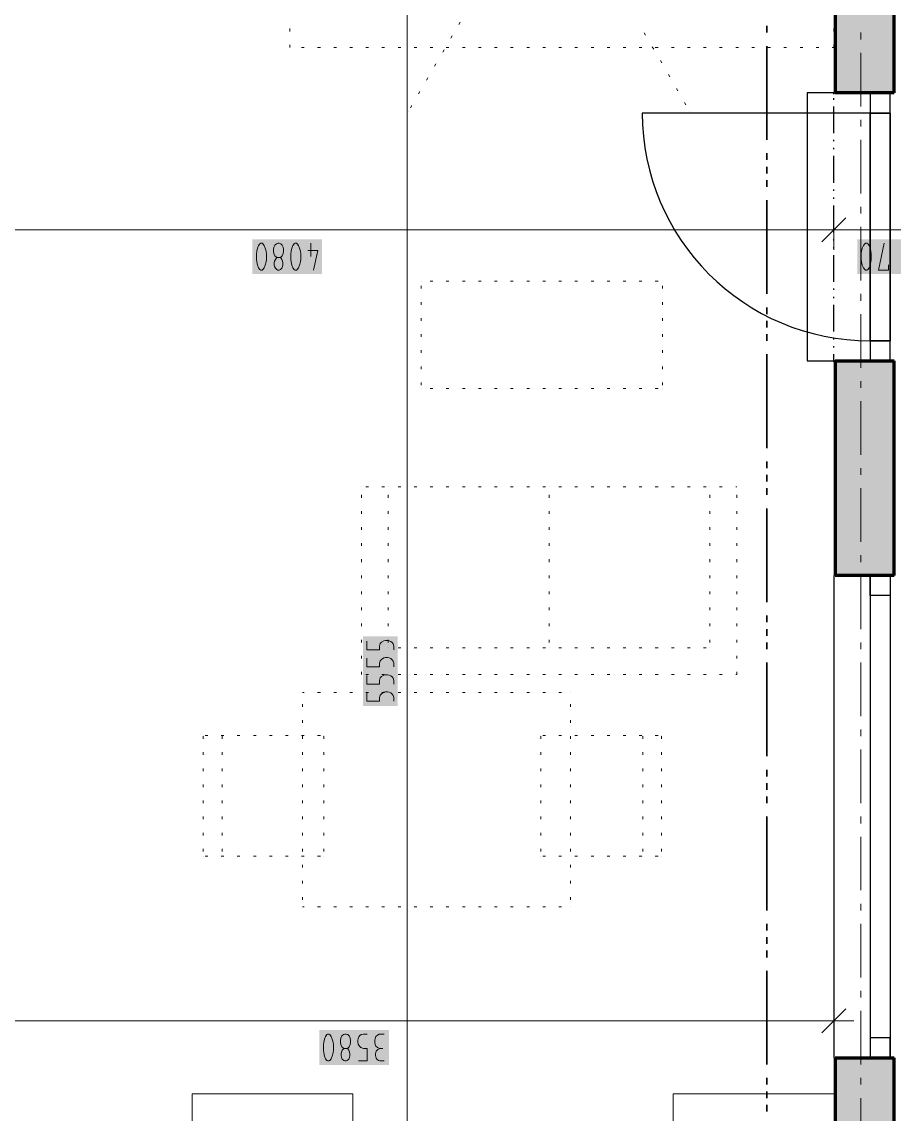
# Model space of a CAD drawing. Header units: millimetres. Extents: x 0 to 594, y 0 to 420.
# Drawn here: x 496.83 to 526.65, y 272.9 to 310.23 of the extents above; entities that cross this region are included whole.
import ezdxf

# ---------------------------------------------------------------- set-up
doc = ezdxf.new("R2010")
doc.units = ezdxf.units.MM
doc.header["$LTSCALE"] = 8
for name, color, linetype in [('PDF_Dvere', 7, 'Continuous'), ('PDF_Koty delkove', 7, 'Continuous'), ('PDF_Kuchyne', 7, 'Continuous'), ('PDF_Nabytek', 7, 'Continuous'), ('PDF_Obecne 0.25', 7, 'Continuous'), ('PDF_Okna', 7, 'Continuous'), ('PDF_Osy hlavni', 7, 'Continuous'), ('PDF_Pozarni useky', 7, 'Continuous'), ('PDF_Steny obvodove nosne', 7, 'Continuous'), ('PDF_Steny sendvic', 7, 'Continuous'), ('PDF_Zatepleni', 7, 'Continuous')]:
    doc.layers.add(name, color=color, linetype=linetype)

msp = doc.modelspace()

# ---------------------------------------------------------------- linework, layer by layer
at = {"layer": 'PDF_Dvere', "lineweight": 25}
for points in [[(526.508, 307.11), (526.508, 307.797), (525.821, 307.797), (525.821, 307.11)], [(526.508, 307.11), (525.821, 307.11)], [(526.508, 298.638), (526.508, 299.325), (525.821, 299.325), (525.821, 298.638)], [(526.508, 299.325), (525.821, 299.325)]]:
    msp.add_lwpolyline(points, close=True, dxfattribs=at)
msp.add_lwpolyline([(525.821, 307.11), (518.036, 307.11, 0.414213), (525.821, 299.325)], format="xyb", dxfattribs=at)
for points in [[(525.821, 299.325), (525.821, 307.11), (525.821, 299.325)], [(526.508, 299.325), (526.508, 307.11), (526.508, 299.325)]]:
    msp.add_lwpolyline(points, dxfattribs=at)
at = {"layer": 'PDF_Koty delkove', "lineweight": 18}
for points in [[(509.999, 261.27), (509.999, 262.599), (509.999, 262.63), (509.999, 280.356), (509.999, 313.476)], [(524.997, 303.531), (524.173, 302.706)], [(524.585, 303.805), (524.585, 303.118), (524.585, 302.432)], [(527.974, 303.118), (524.585, 303.118), (523.377, 303.118), (487.217, 303.118), (484.744, 303.118), (466.949, 303.118), (447.738, 303.118), (447.651, 303.118), (445.178, 303.118), (439.694, 303.118), (409.093, 303.118), (407.169, 303.118), (383.677, 303.118), (382.349, 303.118), (351.392, 303.118), (349.469, 303.118), (318.512, 303.118), (317.184, 303.118), (293.692, 303.118), (291.769, 303.118), (268.276, 303.118), (266.948, 303.118), (235.992, 303.118), (234.068, 303.118)], [(506.353, 302.019), (506.366, 302.11), (506.366, 302.293), (506.353, 302.385), (506.328, 302.492), (506.292, 302.584), (506.243, 302.645), (506.218, 302.661), (506.17, 302.661), (506.145, 302.645), (506.096, 302.584), (506.06, 302.492), (506.035, 302.385), (506.023, 302.293)], [(506.61, 302.416), (506.953, 302.416), (506.805, 301.745)], [(506.708, 302.661), (506.708, 302.203)], [(526.45, 301.927), (526.45, 301.745), (526.108, 301.745), (526.303, 302.661)], [(505.656, 302.171), (505.68, 302.156), (505.717, 302.11), (505.741, 302.05), (505.754, 301.988), (505.754, 301.927), (505.741, 301.866), (505.717, 301.805), (505.668, 301.759), (505.631, 301.745), (505.583, 301.745), (505.546, 301.759), (505.497, 301.805), (505.473, 301.866), (505.46, 301.927), (505.46, 301.988), (505.473, 302.05), (505.497, 302.11), (505.533, 302.156), (505.558, 302.171)], [(506.023, 302.293), (506.023, 302.11), (506.035, 302.019), (506.06, 301.912), (506.096, 301.821), (506.145, 301.759), (506.17, 301.745), (506.218, 301.745), (506.243, 301.759), (506.292, 301.821), (506.328, 301.912), (506.353, 302.019)], [(508.625, 289.065), (508.625, 288.771), (509.052, 288.771), (509.052, 288.894), (509.083, 288.979), (509.129, 289.028), (509.205, 289.077), (509.265, 289.089), (509.326, 289.089), (509.388, 289.077), (509.448, 289.052), (509.494, 289.016), (509.525, 288.967), (509.541, 288.894), (509.541, 288.771)], [(508.625, 288.478), (508.625, 288.184), (509.052, 288.184), (509.052, 288.307), (509.083, 288.392), (509.129, 288.441), (509.205, 288.49), (509.265, 288.502), (509.326, 288.502), (509.388, 288.49), (509.448, 288.465), (509.494, 288.429), (509.525, 288.38), (509.541, 288.307), (509.541, 288.184)], [(508.625, 287.891), (508.625, 287.597), (509.052, 287.597), (509.052, 287.72), (509.083, 287.805), (509.129, 287.854), (509.205, 287.902)], [(509.205, 287.902), (509.265, 287.915), (509.326, 287.915), (509.388, 287.902), (509.448, 287.878), (509.494, 287.842), (509.525, 287.793), (509.541, 287.72), (509.541, 287.597)], [(508.625, 287.304), (508.625, 287.01), (509.052, 287.01), (509.052, 287.133), (509.083, 287.218), (509.129, 287.267), (509.205, 287.315), (509.265, 287.328), (509.326, 287.328), (509.388, 287.315), (509.448, 287.291), (509.494, 287.254), (509.525, 287.206), (509.541, 287.133), (509.541, 287.01)], [(524.585, 276.777), (524.585, 276.09), (524.585, 275.403)], [(524.997, 276.502), (524.173, 275.678)], [(524.585, 276.09), (507.16, 276.09), (491.796, 276.09), (487.217, 276.09)], [(524.585, 276.09), (525.272, 276.09)], [(507.407, 275.555), (507.359, 275.617), (507.334, 275.632), (507.285, 275.632), (507.26, 275.617), (507.212, 275.555), (507.175, 275.464), (507.151, 275.357), (507.138, 275.265)], [(507.138, 275.265), (507.138, 275.082), (507.151, 274.991), (507.175, 274.884), (507.212, 274.792), (507.26, 274.731), (507.285, 274.716), (507.334, 274.716), (507.359, 274.731), (507.407, 274.792), (507.444, 274.884), (507.469, 274.991), (507.481, 275.082), (507.481, 275.265), (507.469, 275.357), (507.444, 275.464), (507.407, 275.555)], [(507.946, 275.143), (507.97, 275.128), (508.007, 275.082), (508.031, 275.021), (508.043, 274.96), (508.043, 274.899), (508.031, 274.838), (508.007, 274.777), (507.957, 274.731), (507.921, 274.716), (507.872, 274.716), (507.836, 274.731), (507.786, 274.777), (507.762, 274.838), (507.75, 274.899), (507.75, 274.96), (507.762, 275.021), (507.786, 275.082), (507.823, 275.128), (507.847, 275.143), (507.946, 275.143), (507.97, 275.159), (508.019, 275.205), (508.056, 275.281), (508.068, 275.357), (508.068, 275.418), (508.056, 275.494), (508.019, 275.571), (507.97, 275.617), (507.921, 275.632), (507.872, 275.632), (507.823, 275.617), (507.774, 275.571), (507.738, 275.494), (507.726, 275.418)], [(508.337, 274.716), (508.63, 274.716), (508.63, 275.143), (508.508, 275.143), (508.423, 275.174), (508.374, 275.22), (508.325, 275.296), (508.313, 275.357), (508.313, 275.418), (508.325, 275.479), (508.349, 275.54), (508.386, 275.586), (508.434, 275.617), (508.508, 275.632), (508.63, 275.632)], [(509.217, 275.632), (509.047, 275.632), (508.986, 275.601), (508.936, 275.555), (508.912, 275.479), (508.9, 275.418), (508.9, 275.357), (508.912, 275.281), (508.936, 275.22), (508.986, 275.174), (509.071, 275.143)], [(507.726, 275.418), (507.726, 275.357), (507.738, 275.281), (507.774, 275.205), (507.823, 275.159), (507.847, 275.143)], [(509.217, 274.716), (509.071, 274.716), (509.022, 274.731), (508.973, 274.762), (508.948, 274.808), (508.924, 274.899), (508.924, 274.96), (508.948, 275.052), (508.997, 275.113), (509.071, 275.143), (509.168, 275.143)]]:
    msp.add_lwpolyline(points, dxfattribs=at)
for points in [[(504.849, 302.293), (504.849, 302.11), (504.861, 302.019), (504.885, 301.912), (504.922, 301.821), (504.971, 301.759), (504.996, 301.745), (505.044, 301.745), (505.069, 301.759), (505.117, 301.821), (505.154, 301.912), (505.179, 302.019), (505.191, 302.11), (505.191, 302.293), (505.179, 302.385), (505.154, 302.492), (505.117, 302.584), (505.069, 302.645), (505.044, 302.661), (504.996, 302.661), (504.971, 302.645), (504.922, 302.584), (504.885, 302.492), (504.861, 302.385)], [(505.436, 302.446), (505.436, 302.385), (505.448, 302.309), (505.484, 302.233), (505.533, 302.187), (505.558, 302.171), (505.656, 302.171), (505.68, 302.187), (505.729, 302.233), (505.766, 302.309), (505.779, 302.385), (505.779, 302.446), (505.766, 302.522), (505.729, 302.599), (505.68, 302.645), (505.631, 302.661), (505.583, 302.661), (505.533, 302.645), (505.484, 302.599), (505.448, 302.522)], [(525.521, 302.293), (525.521, 302.11), (525.533, 302.019), (525.557, 301.912), (525.594, 301.821), (525.642, 301.759), (525.667, 301.745), (525.716, 301.745), (525.741, 301.759), (525.789, 301.821), (525.826, 301.912), (525.851, 302.019), (525.863, 302.11), (525.863, 302.293), (525.851, 302.385), (525.826, 302.492), (525.789, 302.584), (525.741, 302.645), (525.716, 302.661), (525.667, 302.661), (525.642, 302.645), (525.594, 302.584), (525.557, 302.492), (525.533, 302.385)]]:
    msp.add_lwpolyline(points, close=True, dxfattribs=at)
at = {"layer": 'PDF_Koty delkove', "color": 7, "lineweight": 18, "true_color": 0xffffff, "transparency": 33554559}
for points in [[(507.09, 302.798), (504.712, 302.798), (507.09, 301.607), (504.712, 301.607)], [(527.175, 302.798), (525.383, 302.798), (527.175, 301.607), (525.383, 301.607)], [(509.678, 286.848), (509.678, 289.226), (508.488, 286.848), (508.488, 289.226)], [(509.38, 275.77), (507.001, 275.77), (509.38, 274.579), (507.001, 274.579)]]:
    msp.add_solid(points, dxfattribs=at)
at = {"layer": 'PDF_Kuchyne', "lineweight": 13}
for points in [[(508.145, 262.599), (502.649, 262.599), (502.649, 273.589), (508.145, 273.589), (508.145, 268.094)], [(508.145, 268.094), (519.09, 268.094), (519.09, 273.589), (524.585, 273.589)]]:
    msp.add_lwpolyline(points, dxfattribs=at)
at = {"layer": 'PDF_Nabytek', "lineweight": 13}
for points in [[(511.766, 310.14), (511.812, 310.22)], [(505.992, 309.901), (505.992, 309.993)], [(518.152, 309.772), (518.107, 309.852)], [(524.585, 309.901), (524.585, 309.993)], [(505.992, 309.354), (505.992, 309.444)], [(511.491, 309.664), (511.537, 309.744)], [(524.585, 309.354), (524.585, 309.444)], [(505.992, 309.354), (505.992, 309.354)], [(505.992, 309.354), (505.992, 309.354)], [(506.485, 309.354), (506.394, 309.354)], [(507.035, 309.354), (506.943, 309.354)], [(507.584, 309.354), (507.493, 309.354)], [(508.134, 309.354), (508.042, 309.354)], [(508.683, 309.354), (508.592, 309.354)], [(509.233, 309.354), (509.141, 309.354)], [(509.782, 309.354), (509.691, 309.354)], [(510.332, 309.354), (510.24, 309.354)], [(510.881, 309.354), (510.79, 309.354)], [(511.216, 309.188), (511.262, 309.268)], [(511.431, 309.354), (511.339, 309.354)], [(511.98, 309.354), (511.889, 309.354)], [(512.53, 309.354), (512.438, 309.354)], [(513.08, 309.354), (512.988, 309.354)], [(513.629, 309.354), (513.537, 309.354)], [(514.179, 309.354), (514.087, 309.354)], [(514.728, 309.354), (514.637, 309.354)], [(515.278, 309.354), (515.186, 309.354)], [(515.827, 309.354), (515.736, 309.354)], [(516.377, 309.354), (516.285, 309.354)], [(516.926, 309.354), (516.835, 309.354)], [(517.476, 309.354), (517.384, 309.354)], [(518.025, 309.354), (517.934, 309.354)], [(518.427, 309.296), (518.381, 309.376)], [(518.575, 309.354), (518.483, 309.354)], [(519.124, 309.354), (519.033, 309.354)], [(519.674, 309.354), (519.582, 309.354)], [(520.223, 309.354), (520.132, 309.354)], [(520.773, 309.354), (520.681, 309.354)], [(521.322, 309.354), (521.231, 309.354)], [(521.872, 309.354), (521.78, 309.354)], [(522.421, 309.354), (522.33, 309.354)], [(522.971, 309.354), (522.879, 309.354)], [(523.521, 309.354), (523.429, 309.354)], [(524.07, 309.354), (523.978, 309.354)], [(524.585, 309.354), (524.528, 309.354)], [(524.585, 309.354), (524.585, 309.354)], [(524.585, 309.354), (524.585, 309.354)], [(510.941, 308.713), (510.987, 308.792)], [(518.702, 308.821), (518.656, 308.9)], [(510.667, 308.237), (510.713, 308.316)], [(518.977, 308.345), (518.931, 308.424)], [(519.251, 307.869), (519.206, 307.948)], [(510.392, 307.761), (510.438, 307.84)], [(510.117, 307.285), (510.163, 307.364)], [(519.526, 307.393), (519.48, 307.472)], [(510.048, 307.165), (510.048, 307.165)], [(519.657, 307.165), (519.657, 307.165)], [(510.485, 301.36), (510.485, 301.36)], [(510.485, 301.36), (510.485, 301.36)], [(510.881, 301.36), (510.79, 301.36)], [(511.431, 301.36), (511.339, 301.36)], [(511.98, 301.36), (511.889, 301.36)], [(512.53, 301.36), (512.438, 301.36)], [(513.08, 301.36), (512.988, 301.36)], [(513.629, 301.36), (513.537, 301.36)], [(514.179, 301.36), (514.087, 301.36)], [(514.728, 301.36), (514.637, 301.36)], [(515.278, 301.36), (515.186, 301.36)], [(515.827, 301.36), (515.736, 301.36)], [(516.377, 301.36), (516.285, 301.36)], [(516.926, 301.36), (516.835, 301.36)], [(517.476, 301.36), (517.384, 301.36)], [(518.025, 301.36), (517.934, 301.36)], [(518.575, 301.36), (518.483, 301.36)], [(518.727, 301.36), (518.727, 301.36)], [(518.727, 301.36), (518.727, 301.36)], [(510.485, 301.109), (510.485, 301.201)], [(518.727, 301.109), (518.727, 301.201)], [(510.485, 300.56), (510.485, 300.651)], [(518.727, 300.56), (518.727, 300.651)], [(510.485, 300.01), (510.485, 300.102)], [(518.727, 300.01), (518.727, 300.102)], [(510.485, 299.46), (510.485, 299.552)], [(518.727, 299.46), (518.727, 299.552)], [(510.485, 298.911), (510.485, 299.003)], [(518.727, 298.911), (518.727, 299.003)], [(510.485, 298.361), (510.485, 298.453)], [(518.727, 298.361), (518.727, 298.453)], [(510.485, 297.812), (510.485, 297.903)], [(518.727, 297.812), (518.727, 297.903)], [(510.485, 297.697), (510.485, 297.697)], [(510.485, 297.697), (510.485, 297.697)], [(510.881, 297.697), (510.79, 297.697)], [(511.431, 297.697), (511.339, 297.697)], [(511.98, 297.697), (511.889, 297.697)], [(512.53, 297.697), (512.438, 297.697)], [(513.08, 297.697), (512.988, 297.697)], [(513.629, 297.697), (513.537, 297.697)], [(514.179, 297.697), (514.087, 297.697)], [(514.728, 297.697), (514.637, 297.697)], [(515.278, 297.697), (515.186, 297.697)], [(515.827, 297.697), (515.736, 297.697)], [(516.377, 297.697), (516.285, 297.697)], [(516.926, 297.697), (516.835, 297.697)], [(517.476, 297.697), (517.384, 297.697)], [(518.025, 297.697), (517.934, 297.697)], [(518.575, 297.697), (518.483, 297.697)], [(518.727, 297.697), (518.727, 297.697)], [(518.727, 297.697), (518.727, 297.697)], [(508.442, 294.334), (508.442, 294.334)], [(508.442, 294.334), (508.442, 294.334)], [(508.683, 294.334), (508.592, 294.334)], [(509.233, 294.334), (509.141, 294.334)], [(509.358, 294.334), (509.358, 294.334)], [(509.782, 294.334), (509.691, 294.334)], [(510.332, 294.334), (510.24, 294.334)], [(510.881, 294.334), (510.79, 294.334)], [(511.431, 294.334), (511.339, 294.334)], [(511.98, 294.334), (511.889, 294.334)], [(512.53, 294.334), (512.438, 294.334)], [(513.08, 294.334), (512.988, 294.334)], [(513.629, 294.334), (513.537, 294.334)], [(514.179, 294.334), (514.087, 294.334)], [(514.728, 294.334), (514.637, 294.334)], [(514.853, 294.334), (514.853, 294.334)], [(515.278, 294.334), (515.186, 294.334)], [(515.827, 294.334), (515.736, 294.334)], [(516.377, 294.334), (516.285, 294.334)], [(516.926, 294.334), (516.835, 294.334)], [(517.476, 294.334), (517.384, 294.334)], [(518.025, 294.334), (517.934, 294.334)], [(518.575, 294.334), (518.483, 294.334)], [(519.124, 294.334), (519.033, 294.334)], [(519.674, 294.334), (519.582, 294.334)], [(520.223, 294.334), (520.132, 294.334)], [(520.348, 294.334), (520.348, 294.334)], [(520.773, 294.334), (520.681, 294.334)], [(521.264, 294.334), (521.231, 294.334)], [(521.264, 294.334), (521.264, 294.334)], [(521.264, 294.334), (521.264, 294.334)], [(508.442, 293.965), (508.442, 294.057)], [(509.358, 293.965), (509.358, 294.057)], [(514.853, 293.965), (514.853, 294.057)], [(520.348, 293.965), (520.348, 294.057)], [(521.264, 293.965), (521.264, 294.057)], [(508.442, 293.416), (508.442, 293.507)], [(509.358, 293.416), (509.358, 293.507)], [(514.853, 293.416), (514.853, 293.507)], [(520.348, 293.416), (520.348, 293.507)], [(521.264, 293.416), (521.264, 293.507)], [(508.442, 292.866), (508.442, 292.958)], [(509.358, 292.866), (509.358, 292.958)], [(514.853, 292.866), (514.853, 292.958)], [(520.348, 292.866), (520.348, 292.958)], [(521.264, 292.866), (521.264, 292.958)], [(508.442, 292.317), (508.442, 292.408)], [(509.358, 292.317), (509.358, 292.408)], [(514.853, 292.317), (514.853, 292.408)], [(520.348, 292.317), (520.348, 292.408)], [(521.264, 292.317), (521.264, 292.408)], [(508.442, 291.767), (508.442, 291.859)], [(509.358, 291.767), (509.358, 291.859)], [(514.853, 291.767), (514.853, 291.859)], [(520.348, 291.767), (520.348, 291.859)], [(521.264, 291.767), (521.264, 291.859)], [(508.442, 291.218), (508.442, 291.309)], [(509.358, 291.218), (509.358, 291.309)], [(514.853, 291.218), (514.853, 291.309)], [(520.348, 291.218), (520.348, 291.309)], [(521.264, 291.218), (521.264, 291.309)], [(508.442, 290.668), (508.442, 290.76)], [(509.358, 290.668), (509.358, 290.76)], [(514.853, 290.668), (514.853, 290.76)], [(520.348, 290.668), (520.348, 290.76)], [(521.264, 290.668), (521.264, 290.76)], [(508.442, 290.119), (508.442, 290.21)], [(509.358, 290.119), (509.358, 290.21)], [(514.853, 290.119), (514.853, 290.21)], [(520.348, 290.119), (520.348, 290.21)], [(521.264, 290.119), (521.264, 290.21)], [(508.442, 289.569), (508.442, 289.661)], [(509.358, 289.569), (509.358, 289.661)], [(514.853, 289.569), (514.853, 289.661)], [(520.348, 289.569), (520.348, 289.661)], [(521.264, 289.569), (521.264, 289.661)], [(508.442, 289.019), (508.442, 289.111)], [(509.358, 289.019), (509.358, 289.111)], [(514.853, 289.019), (514.853, 289.111)], [(520.348, 289.019), (520.348, 289.111)], [(521.264, 289.019), (521.264, 289.111)], [(508.442, 288.47), (508.442, 288.562)], [(509.358, 288.839), (509.358, 288.839)], [(509.358, 288.839), (509.358, 288.839)], [(509.782, 288.839), (509.691, 288.839)], [(510.332, 288.839), (510.24, 288.839)], [(510.881, 288.839), (510.79, 288.839)], [(511.431, 288.839), (511.339, 288.839)], [(511.98, 288.839), (511.889, 288.839)], [(512.53, 288.839), (512.438, 288.839)], [(513.08, 288.839), (512.988, 288.839)], [(513.629, 288.839), (513.537, 288.839)], [(514.179, 288.839), (514.087, 288.839)], [(514.728, 288.839), (514.637, 288.839)], [(514.853, 288.839), (514.853, 288.839)], [(515.278, 288.839), (515.186, 288.839)], [(515.827, 288.839), (515.736, 288.839)], [(516.377, 288.839), (516.285, 288.839)], [(516.926, 288.839), (516.835, 288.839)], [(517.476, 288.839), (517.384, 288.839)], [(518.025, 288.839), (517.934, 288.839)], [(518.575, 288.839), (518.483, 288.839)], [(519.124, 288.839), (519.033, 288.839)], [(519.674, 288.839), (519.582, 288.839)], [(520.223, 288.839), (520.132, 288.839)], [(520.348, 288.839), (520.348, 288.839)], [(520.348, 288.839), (520.348, 288.839)], [(521.264, 288.47), (521.264, 288.562)], [(508.442, 287.923), (508.442, 288.012)], [(508.442, 287.923), (508.442, 287.923)], [(508.442, 287.923), (508.442, 287.923)], [(508.683, 287.923), (508.592, 287.923)], [(509.233, 287.923), (509.141, 287.923)], [(509.782, 287.923), (509.691, 287.923)], [(510.332, 287.923), (510.24, 287.923)], [(510.881, 287.923), (510.79, 287.923)], [(511.431, 287.923), (511.339, 287.923)], [(511.98, 287.923), (511.889, 287.923)], [(512.53, 287.923), (512.438, 287.923)], [(513.08, 287.923), (512.988, 287.923)], [(513.629, 287.923), (513.537, 287.923)], [(514.179, 287.923), (514.087, 287.923)], [(514.728, 287.923), (514.637, 287.923)], [(515.278, 287.923), (515.186, 287.923)], [(515.827, 287.923), (515.736, 287.923)], [(516.377, 287.923), (516.285, 287.923)], [(516.926, 287.923), (516.835, 287.923)], [(517.476, 287.923), (517.384, 287.923)], [(518.025, 287.923), (517.934, 287.923)], [(518.575, 287.923), (518.483, 287.923)], [(519.124, 287.923), (519.033, 287.923)], [(519.674, 287.923), (519.582, 287.923)], [(520.223, 287.923), (520.132, 287.923)], [(520.773, 287.923), (520.681, 287.923)], [(521.264, 287.923), (521.231, 287.923)], [(521.264, 287.923), (521.264, 288.012)], [(521.264, 287.923), (521.264, 287.923)], [(521.264, 287.923), (521.264, 287.923)], [(506.485, 287.307), (506.424, 287.307)], [(506.424, 287.307), (506.424, 287.307)], [(506.424, 287.307), (506.424, 287.307)], [(507.035, 287.307), (506.943, 287.307)], [(507.584, 287.307), (507.493, 287.307)], [(508.134, 287.307), (508.042, 287.307)], [(508.683, 287.307), (508.592, 287.307)], [(509.233, 287.307), (509.141, 287.307)], [(509.782, 287.307), (509.691, 287.307)], [(510.332, 287.307), (510.24, 287.307)], [(510.881, 287.307), (510.79, 287.307)], [(511.431, 287.307), (511.339, 287.307)], [(511.98, 287.307), (511.889, 287.307)], [(512.53, 287.307), (512.438, 287.307)], [(513.08, 287.307), (512.988, 287.307)], [(513.629, 287.307), (513.537, 287.307)], [(514.179, 287.307), (514.087, 287.307)], [(514.728, 287.307), (514.637, 287.307)], [(515.278, 287.307), (515.186, 287.307)], [(515.583, 287.307), (515.583, 287.307)], [(515.583, 287.307), (515.583, 287.307)], [(506.424, 286.821), (506.424, 286.913)], [(515.583, 286.821), (515.583, 286.913)], [(506.424, 286.272), (506.424, 286.363)], [(515.583, 286.272), (515.583, 286.363)], [(503.034, 285.835), (503.034, 285.835)], [(503.034, 285.835), (503.034, 285.835)], [(503.034, 285.722), (503.034, 285.814)], [(503.188, 285.835), (503.096, 285.835)], [(503.738, 285.835), (503.646, 285.835)], [(503.675, 285.835), (503.675, 285.835)], [(503.675, 285.722), (503.675, 285.814)], [(504.287, 285.835), (504.196, 285.835)], [(504.837, 285.835), (504.745, 285.835)], [(505.386, 285.835), (505.295, 285.835)], [(505.936, 285.835), (505.844, 285.835)], [(506.485, 285.835), (506.394, 285.835)], [(506.424, 285.722), (506.424, 285.814)], [(507.035, 285.835), (506.943, 285.835)], [(507.156, 285.835), (507.156, 285.835)], [(507.156, 285.835), (507.156, 285.835)], [(507.156, 285.722), (507.156, 285.814)], [(514.574, 285.835), (514.574, 285.835)], [(514.574, 285.835), (514.574, 285.835)], [(514.574, 285.722), (514.574, 285.814)], [(514.728, 285.835), (514.637, 285.835)], [(515.278, 285.835), (515.186, 285.835)], [(515.583, 285.722), (515.583, 285.814)], [(515.827, 285.835), (515.736, 285.835)], [(516.377, 285.835), (516.285, 285.835)], [(516.926, 285.835), (516.835, 285.835)], [(517.476, 285.835), (517.384, 285.835)], [(518.025, 285.835), (517.934, 285.835)], [(518.055, 285.835), (518.055, 285.835)], [(518.055, 285.722), (518.055, 285.814)], [(518.575, 285.835), (518.483, 285.835)], [(518.696, 285.835), (518.696, 285.835)], [(518.696, 285.835), (518.696, 285.835)], [(518.696, 285.722), (518.696, 285.814)], [(503.034, 285.173), (503.034, 285.264)], [(503.675, 285.173), (503.675, 285.264)], [(506.424, 285.173), (506.424, 285.264)], [(507.156, 285.173), (507.156, 285.264)], [(514.574, 285.173), (514.574, 285.264)], [(515.583, 285.173), (515.583, 285.264)], [(518.055, 285.173), (518.055, 285.264)], [(518.696, 285.173), (518.696, 285.264)], [(503.034, 284.623), (503.034, 284.715)], [(503.675, 284.623), (503.675, 284.715)], [(506.424, 284.623), (506.424, 284.715)], [(507.156, 284.623), (507.156, 284.715)], [(514.574, 284.623), (514.574, 284.715)], [(515.583, 284.623), (515.583, 284.715)], [(518.055, 284.623), (518.055, 284.715)], [(518.696, 284.623), (518.696, 284.715)], [(503.034, 284.074), (503.034, 284.165)], [(503.675, 284.074), (503.675, 284.165)], [(506.424, 284.074), (506.424, 284.165)], [(507.156, 284.074), (507.156, 284.165)], [(514.574, 284.074), (514.574, 284.165)], [(515.583, 284.074), (515.583, 284.165)], [(518.055, 284.074), (518.055, 284.165)], [(518.696, 284.074), (518.696, 284.165)], [(503.034, 283.524), (503.034, 283.616)], [(503.675, 283.524), (503.675, 283.616)], [(506.424, 283.524), (506.424, 283.616)], [(507.156, 283.524), (507.156, 283.616)], [(514.574, 283.524), (514.574, 283.616)], [(515.583, 283.524), (515.583, 283.616)], [(518.055, 283.524), (518.055, 283.616)], [(518.696, 283.524), (518.696, 283.616)], [(503.034, 282.975), (503.034, 283.066)], [(503.675, 282.975), (503.675, 283.066)], [(506.424, 282.975), (506.424, 283.066)], [(507.156, 282.975), (507.156, 283.066)], [(514.574, 282.975), (514.574, 283.066)], [(515.583, 282.975), (515.583, 283.066)], [(518.055, 282.975), (518.055, 283.066)], [(518.696, 282.975), (518.696, 283.066)], [(503.034, 282.425), (503.034, 282.517)], [(503.675, 282.425), (503.675, 282.517)], [(506.424, 282.425), (506.424, 282.517)], [(507.156, 282.425), (507.156, 282.517)], [(514.574, 282.425), (514.574, 282.517)], [(515.583, 282.425), (515.583, 282.517)], [(518.055, 282.425), (518.055, 282.517)], [(518.696, 282.425), (518.696, 282.517)], [(503.034, 281.876), (503.034, 281.967)], [(503.675, 281.876), (503.675, 281.967)], [(506.424, 281.876), (506.424, 281.967)], [(507.156, 281.876), (507.156, 281.967)], [(514.574, 281.876), (514.574, 281.967)], [(515.583, 281.876), (515.583, 281.967)], [(518.055, 281.876), (518.055, 281.967)], [(518.696, 281.876), (518.696, 281.967)], [(503.034, 281.713), (503.034, 281.713)], [(503.034, 281.713), (503.034, 281.713)], [(503.188, 281.713), (503.096, 281.713)], [(503.738, 281.713), (503.646, 281.713)], [(503.675, 281.713), (503.675, 281.713)], [(504.287, 281.713), (504.196, 281.713)], [(504.837, 281.713), (504.745, 281.713)], [(505.386, 281.713), (505.295, 281.713)], [(505.936, 281.713), (505.844, 281.713)], [(506.485, 281.713), (506.394, 281.713)], [(507.035, 281.713), (506.943, 281.713)], [(507.156, 281.713), (507.156, 281.713)], [(507.156, 281.713), (507.156, 281.713)], [(514.574, 281.713), (514.574, 281.713)], [(514.574, 281.713), (514.574, 281.713)], [(514.728, 281.713), (514.637, 281.713)], [(515.278, 281.713), (515.186, 281.713)], [(515.827, 281.713), (515.736, 281.713)], [(516.377, 281.713), (516.285, 281.713)], [(516.926, 281.713), (516.835, 281.713)], [(517.476, 281.713), (517.384, 281.713)], [(518.025, 281.713), (517.934, 281.713)], [(518.055, 281.713), (518.055, 281.713)], [(518.575, 281.713), (518.483, 281.713)], [(518.696, 281.713), (518.696, 281.713)], [(518.696, 281.713), (518.696, 281.713)], [(506.424, 281.326), (506.424, 281.418)], [(515.583, 281.326), (515.583, 281.418)], [(506.424, 280.777), (506.424, 280.868)], [(515.583, 280.777), (515.583, 280.868)], [(506.424, 280.227), (506.424, 280.319)], [(506.424, 279.98), (506.424, 279.98)], [(506.485, 279.98), (506.424, 279.98)], [(506.424, 279.98), (506.424, 279.98)], [(507.035, 279.98), (506.943, 279.98)], [(507.584, 279.98), (507.493, 279.98)], [(508.134, 279.98), (508.042, 279.98)], [(508.683, 279.98), (508.592, 279.98)], [(509.233, 279.98), (509.141, 279.98)], [(509.782, 279.98), (509.691, 279.98)], [(510.332, 279.98), (510.24, 279.98)], [(510.881, 279.98), (510.79, 279.98)], [(511.431, 279.98), (511.339, 279.98)], [(511.98, 279.98), (511.889, 279.98)], [(512.53, 279.98), (512.438, 279.98)], [(513.08, 279.98), (512.988, 279.98)], [(513.629, 279.98), (513.537, 279.98)], [(514.179, 279.98), (514.087, 279.98)], [(514.728, 279.98), (514.637, 279.98)], [(515.278, 279.98), (515.186, 279.98)], [(515.583, 280.227), (515.583, 280.319)], [(515.583, 279.98), (515.583, 279.98)], [(515.583, 279.98), (515.583, 279.98)]]:
    msp.add_lwpolyline(points, dxfattribs=at)
at = {"layer": 'PDF_Obecne 0.25', "lineweight": 25}
msp.add_lwpolyline([(524.585, 307.797), (523.669, 307.797), (523.669, 298.638), (524.585, 298.638)], dxfattribs=at)
at = {"layer": 'PDF_Okna', "lineweight": 25}
for points in [[(524.585, 291.311), (524.585, 274.825)], [(525.821, 291.311), (525.821, 274.825)], [(526.508, 291.311), (526.508, 274.825)]]:
    msp.add_lwpolyline(points, dxfattribs=at)
for points in [[(526.508, 291.311), (526.508, 290.624), (525.821, 290.624), (525.821, 291.311)], [(526.508, 274.825), (526.508, 275.512), (525.821, 275.512), (525.821, 274.825)]]:
    msp.add_lwpolyline(points, close=True, dxfattribs=at)
at = {"layer": 'PDF_Osy hlavni', "lineweight": 18}
for points in [[(525.501, 309.627), (525.501, 309.856)], [(525.501, 307.337), (525.501, 309.169)], [(525.501, 306.65), (525.501, 306.879)], [(525.501, 304.36), (525.501, 306.192)], [(525.501, 303.674), (525.501, 303.902)], [(525.501, 301.384), (525.501, 303.216)], [(525.501, 300.697), (525.501, 300.926)], [(525.501, 298.407), (525.501, 300.239)], [(525.501, 297.72), (525.501, 297.949)], [(525.501, 295.431), (525.501, 297.262)], [(525.501, 294.744), (525.501, 294.973)], [(525.501, 292.454), (525.501, 294.286)], [(525.501, 291.767), (525.501, 291.996)], [(525.501, 289.477), (525.501, 291.309)], [(525.501, 288.79), (525.501, 289.019)], [(525.501, 286.501), (525.501, 288.333)], [(525.501, 285.814), (525.501, 286.043)], [(525.501, 283.524), (525.501, 285.356)], [(525.501, 282.837), (525.501, 283.066)], [(525.501, 280.548), (525.501, 282.379)], [(525.501, 279.861), (525.501, 280.09)], [(525.501, 277.571), (525.501, 279.403)], [(525.501, 276.884), (525.501, 277.113)], [(525.501, 274.594), (525.501, 276.426)], [(525.501, 273.907), (525.501, 274.136)], [(525.501, 271.618), (525.501, 273.45)]]:
    msp.add_lwpolyline(points, dxfattribs=at)
at = {"layer": 'PDF_Pozarni useky', "lineweight": 35}
for points in [[(522.295, 309.856), (522.295, 310.085)], [(522.295, 306.192), (522.295, 309.398)], [(522.295, 305.505), (522.295, 305.734)], [(522.295, 305.047), (522.295, 305.276)], [(522.295, 304.589), (522.295, 304.818)], [(522.295, 300.926), (522.295, 304.131)], [(522.295, 300.239), (522.295, 300.468)], [(522.295, 299.781), (522.295, 300.01)], [(522.295, 299.323), (522.295, 299.552)], [(522.295, 295.66), (522.295, 298.865)], [(522.295, 294.973), (522.295, 295.202)], [(522.295, 294.515), (522.295, 294.744)], [(522.295, 294.057), (522.295, 294.286)], [(522.295, 290.393), (522.295, 293.599)], [(522.295, 289.706), (522.295, 289.935)], [(522.295, 289.248), (522.295, 289.477)], [(522.295, 288.79), (522.295, 289.019)], [(522.295, 285.127), (522.295, 288.333)], [(522.295, 284.44), (522.295, 284.669)], [(522.295, 283.982), (522.295, 284.211)], [(522.295, 283.524), (522.295, 283.753)], [(522.295, 279.861), (522.295, 283.066)], [(522.295, 279.174), (522.295, 279.403)], [(522.295, 278.716), (522.295, 278.945)], [(522.295, 278.258), (522.295, 278.487)], [(522.295, 274.594), (522.295, 277.8)], [(522.295, 273.907), (522.295, 274.136)], [(522.295, 273.45), (522.295, 273.679)], [(522.295, 272.992), (522.295, 273.221)]]:
    msp.add_lwpolyline(points, dxfattribs=at)
at = {"layer": 'PDF_Steny obvodove nosne', "lineweight": 70}
for points in [[(526.645, 307.797), (526.645, 315.628), (524.631, 315.628), (524.631, 313.476), (524.631, 307.797)], [(526.645, 307.797), (526.508, 307.797), (525.821, 307.797), (524.631, 307.797)], [(524.631, 298.638), (524.631, 291.311)], [(524.631, 298.638), (525.821, 298.638), (526.508, 298.638), (526.645, 298.638)], [(526.645, 291.311), (526.645, 298.638)], [(526.645, 291.311), (526.508, 291.311), (525.821, 291.311), (524.631, 291.311)], [(524.631, 274.825), (524.631, 262.599), (524.631, 261.27), (524.631, 260.355)], [(524.631, 274.825), (525.821, 274.825), (526.508, 274.825), (526.645, 274.825)], [(526.645, 260.355), (526.645, 274.825)]]:
    msp.add_lwpolyline(points, dxfattribs=at)
at = {"layer": 'PDF_Steny obvodove nosne', "color": 9, "lineweight": 9, "true_color": 0xc0c0c0, "transparency": 33554559}
for points in [[(524.631, 307.797), (526.645, 307.797), (524.631, 315.628), (526.645, 315.628)], [(526.645, 298.638), (524.631, 298.638), (526.645, 291.311), (524.631, 291.311)], [(524.631, 274.825), (524.631, 260.355), (526.645, 274.825), (526.645, 260.355)]]:
    msp.add_solid(points, dxfattribs=at)
at = {"layer": 'PDF_Steny sendvic', "lineweight": 25}
for points in [[(524.585, 307.566), (524.585, 307.612)], [(524.585, 306.421), (524.585, 307.337)], [(524.585, 306.146), (524.585, 306.192)], [(524.585, 305.872), (524.585, 305.917)], [(524.585, 304.727), (524.585, 305.643)], [(524.585, 304.452), (524.585, 304.498)], [(524.585, 304.177), (524.585, 304.223)], [(524.585, 303.032), (524.585, 303.948)], [(524.585, 302.758), (524.585, 302.803)], [(524.585, 302.483), (524.585, 302.529)], [(524.585, 301.338), (524.585, 302.254)], [(524.585, 301.063), (524.585, 301.109)], [(524.585, 300.788), (524.585, 300.834)], [(524.585, 299.644), (524.585, 300.56)], [(524.585, 299.369), (524.585, 299.415)], [(524.585, 299.094), (524.585, 299.14)], [(524.585, 298.638), (524.585, 298.865)]]:
    msp.add_lwpolyline(points, dxfattribs=at)
at = {"layer": 'PDF_Steny sendvic', "lineweight": 25, "transparency": 33554559}
for points in [[(524.585, 307.74), (524.528, 307.797), (524.642, 307.797), (524.585, 307.854)], [(524.585, 298.581), (524.528, 298.638), (524.642, 298.638), (524.585, 298.696)]]:
    msp.add_solid(points, dxfattribs=at)
at = {"layer": 'PDF_Zatepleni', "lineweight": 35}
for points in [[(526.645, 315.628), (526.645, 307.797)], [(526.645, 298.638), (526.645, 291.311)], [(526.645, 274.825), (526.645, 260.355)]]:
    msp.add_lwpolyline(points, dxfattribs=at)

doc.saveas('drawing.dxf')
